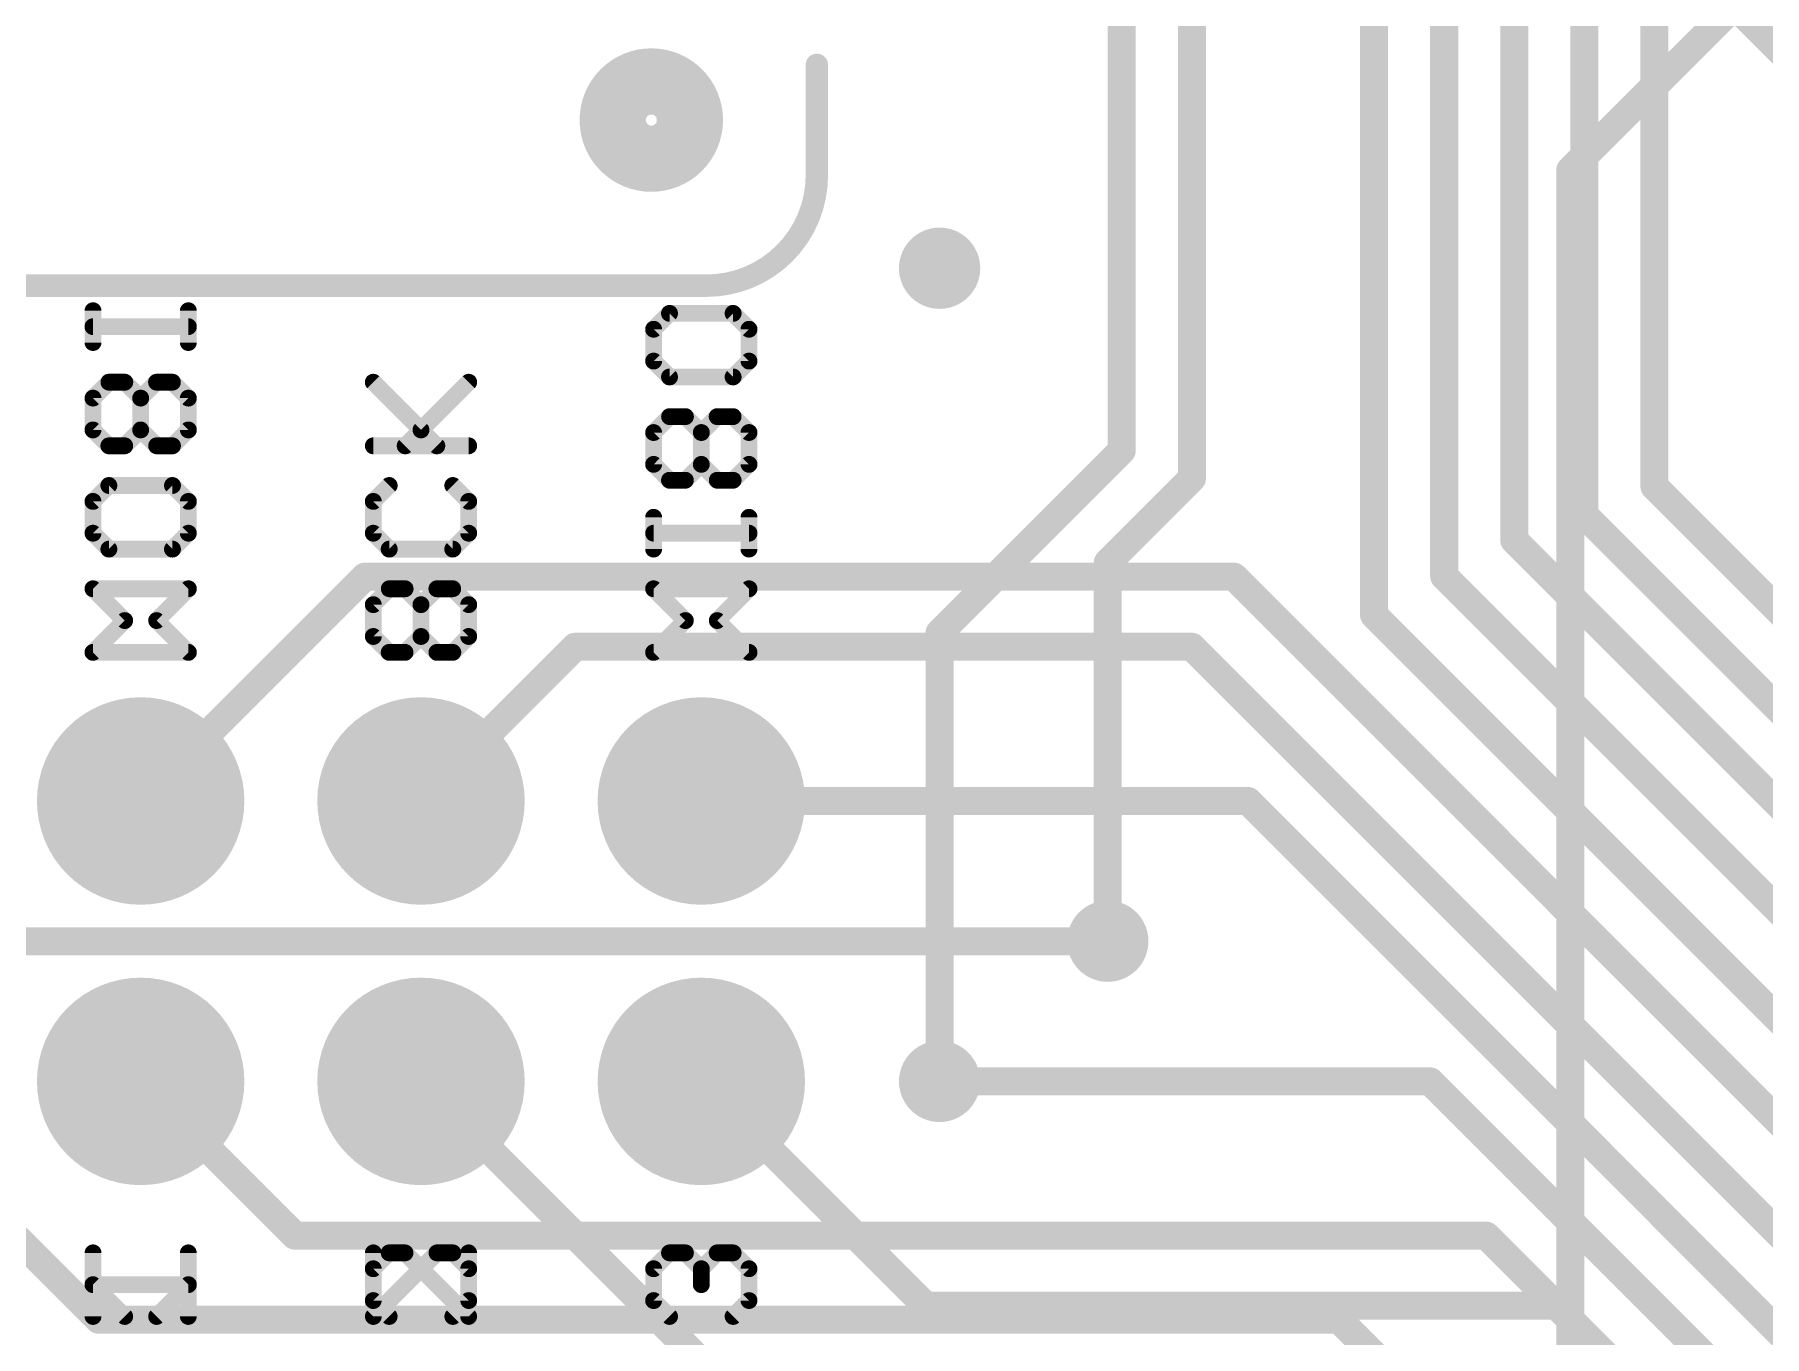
# Model space of a CAD drawing. Extents: x -12 to 110, y -16 to 66.
# Drawn here: x 18.6 to 34.27, y 4.04 to 15.83 of the extents above; entities that cross this region are included whole.
import ezdxf

# ---------------------------------------------------------------- set-up
doc = ezdxf.new("R2010")
doc.units = 0
for name, color, linetype in [('1', 12, 'CONTINUOUS'), ('16', 132, 'CONTINUOUS'), ('17', 110, 'CONTINUOUS'), ('18', 110, 'CONTINUOUS'), ('21', 41, 'CONTINUOUS'), ('22', 40, 'CONTINUOUS'), ('51', 53, 'CONTINUOUS')]:
    doc.layers.add(name, color=color, linetype=linetype)

# ---------------------------------------------------------------- blocks, each defined once
blk = doc.blocks.new('RECT')
blk.add_solid([(-0.5, -0.5), (0.5, -0.5), (-0.5, 0.5), (0.5, 0.5)])
blk = doc.blocks.new('ROUNDP')
at = {"const_width": 0.5}
blk.add_lwpolyline([(0, -0.25, 1), (0, 0.25, 1), (0, -0.25)], format="xyb", dxfattribs=at)
blk = doc.blocks.new('ROUNDV')
at = {"const_width": 0.5}
blk.add_lwpolyline([(0, -0.25, 1), (0, 0.25, 1), (0, -0.25)], format="xyb", dxfattribs=at)

msp = doc.modelspace()

# ---------------------------------------------------------------- linework, layer by layer
at = {"layer": '1', "const_width": 0.254}
for points in [[(33.274, 11.7399), (33.274, 34.2644)], [(32.639, 11.4809), (32.639, 29.5346)], [(32.004, 11.2523), (32.004, 24.1732)], [(31.369, 23.9396), (31.369, 10.9266)], [(30.734, 10.5749), (30.734, 23.495)], [(35.6176, 14.478), (33.909, 16.1866)], [(34.5999, 10.414), (33.274, 11.7399)], [(36.6269, 7.493), (32.639, 11.4809)], [(36.2713, 6.985), (32.004, 11.2523)], [(19.558, 8.89), (21.59, 10.922)], [(21.59, 10.922), (29.464, 10.922)], [(36.068, 4.318), (29.464, 10.922)], [(31.369, 10.9266), (36.5806, 5.715)], [(36.2289, 5.08), (30.734, 10.5749)], [(22.098, 8.89), (23.495, 10.287)], [(23.495, 10.287), (29.083, 10.287)], [(35.56, 3.81), (29.083, 10.287)], [(24.638, 8.89), (29.591, 8.89)], [(35.179, 3.302), (29.591, 8.89)], [(28.321, 7.62), (15.748, 7.62)], [(19.177, 4.191), (17.018, 6.35)], [(20.955, 4.953), (19.558, 6.35)], [(26.797, 6.35), (31.242, 6.35)], [(31.242, 6.35), (34.798, 2.794)], [(31.75, 4.953), (20.955, 4.953)], [(31.75, 4.953), (34.417, 2.286)], [(30.4182, 4.191), (19.177, 4.191)], [(33.3392, 1.27), (30.4182, 4.191)]]:
    msp.add_lwpolyline(points, dxfattribs=at)
at = {"layer": '1', "const_width": 0.127}
for points in [[(33.3189, 11.7848, 1), (33.2291, 11.695)], [(33.2105, 11.7399, 1), (33.3375, 11.7399)], [(32.6839, 11.5258, 1), (32.5941, 11.436)], [(32.5755, 11.4809, 1), (32.7025, 11.4809)], [(32.0489, 11.2972, 1), (31.9591, 11.2074)], [(31.9405, 11.2523, 1), (32.0675, 11.2523)], [(21.59, 10.9855, 1), (21.59, 10.8585)], [(21.6349, 10.8771, 1), (21.5451, 10.9669)], [(29.5089, 10.9669, 1), (29.4191, 10.8771)], [(29.464, 10.8585, 1), (29.464, 10.9855)], [(31.4139, 10.9715, 1), (31.3241, 10.8817)], [(31.3055, 10.9266, 1), (31.4325, 10.9266)], [(30.7789, 10.6198, 1), (30.6891, 10.53)], [(30.6705, 10.5749, 1), (30.7975, 10.5749)], [(23.495, 10.3505, 1), (23.495, 10.2235)], [(23.5399, 10.2421, 1), (23.4501, 10.3319)], [(29.1279, 10.3319, 1), (29.0381, 10.2421)], [(29.083, 10.2235, 1), (29.083, 10.3505)], [(19.5131, 8.9349, 1), (19.6029, 8.8451)], [(22.0531, 8.9349, 1), (22.1429, 8.8451)], [(24.638, 8.9535, 1), (24.638, 8.8265)], [(29.6359, 8.9349, 1), (29.5461, 8.8451)], [(29.591, 8.8265, 1), (29.591, 8.9535)], [(28.321, 7.5565, 1), (28.321, 7.6835)], [(19.6029, 6.3949, 1), (19.5131, 6.3051)], [(26.797, 6.4135, 1), (26.797, 6.2865)], [(31.2869, 6.3949, 1), (31.1971, 6.3051)], [(31.242, 6.2865, 1), (31.242, 6.4135)], [(20.955, 5.0165, 1), (20.955, 4.8895)], [(20.9101, 4.9081, 1), (20.9999, 4.9979)], [(31.7949, 4.9979, 1), (31.7051, 4.9081)], [(31.75, 4.8895, 1), (31.75, 5.0165)], [(19.177, 4.2545, 1), (19.177, 4.1275)], [(19.1321, 4.1461, 1), (19.2219, 4.2359)], [(30.4631, 4.2359, 1), (30.3733, 4.1461)], [(30.4182, 4.1275, 1), (30.4182, 4.2545)]]:
    msp.add_lwpolyline(points, format="xyb", dxfattribs=at)
at = {"layer": '16', "const_width": 0.254}
for points in [[(28.448, 12.065), (28.448, 19.545)], [(29.083, 19.5301), (29.083, 11.811)], [(34.798, 16.891), (32.512, 14.605)], [(32.512, 14.605), (32.512, 4.318)], [(26.797, 10.414), (28.448, 12.065)], [(29.083, 11.811), (28.321, 11.049)], [(28.321, 11.049), (28.321, 7.62)], [(26.797, 6.35), (26.797, 10.414)], [(25.146, 3.302), (22.098, 6.35)], [(24.638, 6.35), (26.67, 4.318)], [(26.67, 4.318), (32.512, 4.318)], [(32.512, 4.318), (32.512, 3.175)]]:
    msp.add_lwpolyline(points, dxfattribs=at)
at = {"layer": '16', "const_width": 0.127}
for points in [[(32.5755, 14.605, 1), (32.4485, 14.605)], [(32.4671, 14.6499, 1), (32.5569, 14.5601)], [(28.3845, 12.065, 1), (28.5115, 12.065)], [(28.4929, 12.0201, 1), (28.4031, 12.1099)], [(29.1279, 11.7661, 1), (29.0381, 11.8559)], [(29.0195, 11.811, 1), (29.1465, 11.811)], [(28.3845, 11.049, 1), (28.2575, 11.049)], [(28.2761, 11.0939, 1), (28.3659, 11.0041)], [(26.8605, 10.414, 1), (26.7335, 10.414)], [(26.7521, 10.4589, 1), (26.8419, 10.3691)], [(28.2575, 7.62, 1), (28.3845, 7.62)], [(22.1429, 6.3949, 1), (22.0531, 6.3051)], [(24.6829, 6.3949, 1), (24.5931, 6.3051)], [(26.7335, 6.35, 1), (26.8605, 6.35)], [(26.67, 4.3815, 1), (26.67, 4.2545)], [(26.6251, 4.2731, 1), (26.7149, 4.3629)], [(32.5755, 4.318, 1), (32.4485, 4.318)], [(32.512, 4.2545, 1), (32.512, 4.3815)], [(32.4485, 4.318, 1), (32.5755, 4.318)]]:
    msp.add_lwpolyline(points, format="xyb", dxfattribs=at)
at = {"layer": '21', "const_width": 0.1524}
for points in [[(19.1255, 13.0428), (19.1255, 13.3309)], [(19.9898, 13.0428), (19.9898, 13.3309)], [(24.3495, 13.3071), (24.2055, 13.1631)], [(24.9257, 13.3071), (24.3495, 13.3071)], [(25.0698, 13.1631), (24.9257, 13.3071)], [(19.9898, 13.1868), (19.1255, 13.1868)], [(24.2055, 13.1631), (24.2055, 12.875)], [(25.0698, 12.875), (25.0698, 13.1631)], [(24.2055, 12.875), (24.3495, 12.7309)], [(24.9257, 12.7309), (25.0698, 12.875)], [(19.2695, 12.6835), (19.1255, 12.5394)], [(19.5576, 12.5394), (19.7017, 12.6835)], [(19.7017, 12.6835), (19.8457, 12.6835)], [(19.8457, 12.6835), (19.9898, 12.5394)], [(22.2417, 12.1072), (21.6655, 12.6835)], [(22.0976, 12.2513), (22.5298, 12.6835)], [(24.3495, 12.7309), (24.9257, 12.7309)], [(19.1255, 12.5394), (19.1255, 12.2513)], [(19.5576, 12.2513), (19.5576, 12.5394)], [(19.9898, 12.5394), (19.9898, 12.2513)], [(24.3495, 12.3716), (24.2055, 12.2276)], [(24.6376, 12.2276), (24.7817, 12.3716)], [(24.7817, 12.3716), (24.9257, 12.3716)], [(24.9257, 12.3716), (25.0698, 12.2276)], [(19.1255, 12.2513), (19.2695, 12.1072)], [(19.4136, 12.1072), (19.5576, 12.2513)], [(19.9898, 12.2513), (19.8457, 12.1072)], [(24.2055, 12.2276), (24.2055, 11.9395)], [(24.6376, 11.9395), (24.6376, 12.2276)], [(25.0698, 12.2276), (25.0698, 11.9395)], [(19.2695, 12.1072), (19.4136, 12.1072)], [(21.6655, 12.1072), (22.5298, 12.1072)], [(24.2055, 11.9395), (24.3495, 11.7954)], [(24.4936, 11.7954), (24.6376, 11.9395)], [(25.0698, 11.9395), (24.9257, 11.7954)], [(19.2695, 11.7479), (19.1255, 11.6039)], [(19.8457, 11.7479), (19.2695, 11.7479)], [(19.9898, 11.6039), (19.8457, 11.7479)], [(21.8095, 11.7479), (21.6655, 11.6039)], [(22.5298, 11.6039), (22.3857, 11.7479)], [(24.3495, 11.7954), (24.4936, 11.7954)], [(19.1255, 11.6039), (19.1255, 11.3158)], [(19.9898, 11.3158), (19.9898, 11.6039)], [(21.6655, 11.6039), (21.6655, 11.3158)], [(22.5298, 11.3158), (22.5298, 11.6039)], [(24.2055, 11.1717), (24.2055, 11.4598)], [(25.0698, 11.1717), (25.0698, 11.4598)], [(19.1255, 11.3158), (19.2695, 11.1717)], [(19.8457, 11.1717), (19.9898, 11.3158)], [(21.6655, 11.3158), (21.8095, 11.1717)], [(22.3857, 11.1717), (22.5298, 11.3158)], [(25.0698, 11.3158), (24.2055, 11.3158)], [(19.2695, 11.1717), (19.8457, 11.1717)], [(21.8095, 11.1717), (22.3857, 11.1717)], [(19.4136, 10.5243), (19.1255, 10.8124)], [(19.1255, 10.8124), (19.9898, 10.8124)], [(21.8095, 10.8124), (21.6655, 10.6684)], [(22.0976, 10.6684), (22.2417, 10.8124)], [(22.2417, 10.8124), (22.3857, 10.8124)], [(22.3857, 10.8124), (22.5298, 10.6684)], [(24.4936, 10.5243), (24.2055, 10.8124)], [(24.2055, 10.8124), (25.0698, 10.8124)], [(21.6655, 10.6684), (21.6655, 10.3803)], [(22.0976, 10.3803), (22.0976, 10.6684)], [(22.5298, 10.6684), (22.5298, 10.3803)], [(19.1255, 10.2362), (19.4136, 10.5243)], [(24.2055, 10.2362), (24.4936, 10.5243)], [(21.6655, 10.3803), (21.8095, 10.2362)], [(21.9536, 10.2362), (22.0976, 10.3803)], [(22.5298, 10.3803), (22.3857, 10.2362)], [(19.9898, 10.2362), (19.1255, 10.2362)], [(21.8095, 10.2362), (21.9536, 10.2362)], [(25.0698, 10.2362), (24.2055, 10.2362)], [(19.9898, 4.2207), (19.9898, 4.7969)], [(21.8095, 4.7969), (21.6655, 4.6528)], [(21.9536, 4.7969), (21.8095, 4.7969)], [(22.5298, 4.2207), (21.9536, 4.7969)], [(22.5298, 4.7969), (22.5298, 4.2207)], [(24.2055, 4.6528), (24.3495, 4.7969)], [(24.3495, 4.7969), (24.4936, 4.7969)], [(24.4936, 4.7969), (24.6376, 4.6528)], [(24.6376, 4.6528), (24.7817, 4.7969)], [(24.7817, 4.7969), (24.9257, 4.7969)], [(24.9257, 4.7969), (25.0698, 4.6528)], [(21.6655, 4.6528), (21.6655, 4.3647)], [(24.2055, 4.3647), (24.2055, 4.6528)], [(24.6376, 4.6528), (24.6376, 4.5088)], [(25.0698, 4.6528), (25.0698, 4.3647)], [(19.4136, 4.2207), (19.1255, 4.5088)], [(19.1255, 4.5088), (19.9898, 4.5088)], [(21.6655, 4.3647), (21.8095, 4.2207)], [(24.3495, 4.2207), (24.2055, 4.3647)], [(25.0698, 4.3647), (24.9257, 4.2207)]]:
    msp.add_lwpolyline(points, dxfattribs=at)
at = {"layer": '21', "const_width": 0.0762}
for points in [[(19.1636, 13.3309, 1), (19.0874, 13.3309)], [(20.0279, 13.3309, 1), (19.9517, 13.3309)], [(24.3495, 13.3452, 1), (24.3495, 13.269)], [(24.3765, 13.2802, 1), (24.3226, 13.3341)], [(24.9527, 13.3341, 1), (24.8988, 13.2802)], [(24.9257, 13.269, 1), (24.9257, 13.3452)], [(19.1255, 13.2249, 1), (19.1255, 13.1487)], [(19.9898, 13.1487, 1), (19.9898, 13.2249)], [(24.1785, 13.19, 1), (24.2324, 13.1361)], [(24.2436, 13.1631, 1), (24.1674, 13.1631)], [(25.1079, 13.1631, 1), (25.0317, 13.1631)], [(25.0429, 13.1361, 1), (25.0967, 13.19)], [(19.0874, 13.0428, 1), (19.1636, 13.0428)], [(19.9517, 13.0428, 1), (20.0279, 13.0428)], [(24.2324, 12.9019, 1), (24.1785, 12.848)], [(24.1674, 12.875, 1), (24.2436, 12.875)], [(25.0317, 12.875, 1), (25.1079, 12.875)], [(25.0967, 12.848, 1), (25.0429, 12.9019)], [(19.2965, 12.6565, 1), (19.2426, 12.7104)], [(19.7017, 12.7216, 1), (19.7017, 12.6454)], [(19.7286, 12.6565, 1), (19.6747, 12.7104)], [(19.8727, 12.7104, 1), (19.8188, 12.6565)], [(19.8457, 12.6454, 1), (19.8457, 12.7216)], [(21.6924, 12.7104, 1), (21.6385, 12.6565)], [(22.5567, 12.6565, 1), (22.5029, 12.7104)], [(24.3495, 12.769, 1), (24.3495, 12.6928)], [(24.3226, 12.704, 1), (24.3765, 12.7579)], [(24.8988, 12.7579, 1), (24.9527, 12.704)], [(24.9257, 12.6928, 1), (24.9257, 12.769)], [(19.1636, 12.5394, 1), (19.0874, 12.5394)], [(19.0985, 12.5663, 1), (19.1524, 12.5125)], [(19.5957, 12.5394, 1), (19.5195, 12.5394)], [(19.5307, 12.5663, 1), (19.5846, 12.5125)], [(20.0279, 12.5394, 1), (19.9517, 12.5394)], [(19.9629, 12.5125, 1), (20.0167, 12.5663)], [(24.3765, 12.3447, 1), (24.3226, 12.3986)], [(24.7817, 12.4097, 1), (24.7817, 12.3335)], [(24.8086, 12.3447, 1), (24.7547, 12.3986)], [(24.9527, 12.3986, 1), (24.8988, 12.3447)], [(24.9257, 12.3335, 1), (24.9257, 12.4097)], [(19.1524, 12.2782, 1), (19.0985, 12.2244)], [(19.0874, 12.2513, 1), (19.1636, 12.2513)], [(19.5195, 12.2513, 1), (19.5957, 12.2513)], [(19.5846, 12.2244, 1), (19.5307, 12.2782)], [(19.9517, 12.2513, 1), (20.0279, 12.2513)], [(20.0167, 12.2244, 1), (19.9629, 12.2782)], [(22.0707, 12.2782, 1), (22.1246, 12.2244)], [(24.1785, 12.2545, 1), (24.2324, 12.2006)], [(24.2436, 12.2276, 1), (24.1674, 12.2276)], [(24.6757, 12.2276, 1), (24.5995, 12.2276)], [(24.6107, 12.2545, 1), (24.6646, 12.2006)], [(25.1079, 12.2276, 1), (25.0317, 12.2276)], [(25.0429, 12.2006, 1), (25.0967, 12.2545)], [(19.2695, 12.1453, 1), (19.2695, 12.0691)], [(19.2426, 12.0803, 1), (19.2965, 12.1342)], [(19.3866, 12.1342, 1), (19.4405, 12.0803)], [(19.4136, 12.0691, 1), (19.4136, 12.1453)], [(19.8188, 12.1342, 1), (19.8727, 12.0803)], [(21.6655, 12.1453, 1), (21.6655, 12.0691)], [(22.2147, 12.0803, 1), (22.2686, 12.1342)], [(22.5298, 12.0691, 1), (22.5298, 12.1453)], [(24.2324, 11.9664, 1), (24.1785, 11.9125)], [(24.1674, 11.9395, 1), (24.2436, 11.9395)], [(24.5995, 11.9395, 1), (24.6757, 11.9395)], [(24.6646, 11.9125, 1), (24.6107, 11.9664)], [(25.0317, 11.9395, 1), (25.1079, 11.9395)], [(25.0967, 11.9125, 1), (25.0429, 11.9664)], [(19.2695, 11.786, 1), (19.2695, 11.7098)], [(19.2965, 11.721, 1), (19.2426, 11.7749)], [(19.8727, 11.7749, 1), (19.8188, 11.721)], [(19.8457, 11.7098, 1), (19.8457, 11.786)], [(21.8365, 11.721, 1), (21.7826, 11.7749)], [(22.4127, 11.7749, 1), (22.3588, 11.721)], [(24.3495, 11.8335, 1), (24.3495, 11.7573)], [(24.3226, 11.7685, 1), (24.3765, 11.8223)], [(24.4666, 11.8223, 1), (24.5205, 11.7685)], [(24.4936, 11.7573, 1), (24.4936, 11.8335)], [(24.8988, 11.8223, 1), (24.9527, 11.7685)], [(19.0985, 11.6308, 1), (19.1524, 11.5769)], [(19.1636, 11.6039, 1), (19.0874, 11.6039)], [(20.0279, 11.6039, 1), (19.9517, 11.6039)], [(19.9629, 11.5769, 1), (20.0167, 11.6308)], [(21.6385, 11.6308, 1), (21.6924, 11.5769)], [(21.7036, 11.6039, 1), (21.6274, 11.6039)], [(22.5679, 11.6039, 1), (22.4917, 11.6039)], [(22.5029, 11.5769, 1), (22.5567, 11.6308)], [(24.2436, 11.4598, 1), (24.1674, 11.4598)], [(25.1079, 11.4598, 1), (25.0317, 11.4598)], [(19.1524, 11.3427, 1), (19.0985, 11.2888)], [(19.0874, 11.3158, 1), (19.1636, 11.3158)], [(19.9517, 11.3158, 1), (20.0279, 11.3158)], [(20.0167, 11.2888, 1), (19.9629, 11.3427)], [(21.6924, 11.3427, 1), (21.6385, 11.2888)], [(21.6274, 11.3158, 1), (21.7036, 11.3158)], [(22.4917, 11.3158, 1), (22.5679, 11.3158)], [(22.5567, 11.2888, 1), (22.5029, 11.3427)], [(24.2055, 11.3539, 1), (24.2055, 11.2777)], [(25.0698, 11.2777, 1), (25.0698, 11.3539)], [(19.2695, 11.2098, 1), (19.2695, 11.1336)], [(19.2426, 11.1448, 1), (19.2965, 11.1987)], [(19.8188, 11.1987, 1), (19.8727, 11.1448)], [(19.8457, 11.1336, 1), (19.8457, 11.2098)], [(21.8095, 11.2098, 1), (21.8095, 11.1336)], [(21.7826, 11.1448, 1), (21.8365, 11.1987)], [(22.3588, 11.1987, 1), (22.4127, 11.1448)], [(22.3857, 11.1336, 1), (22.3857, 11.2098)], [(24.1674, 11.1717, 1), (24.2436, 11.1717)], [(25.0317, 11.1717, 1), (25.1079, 11.1717)], [(19.1524, 10.8394, 1), (19.0985, 10.7855)], [(19.1255, 10.8505, 1), (19.1255, 10.7743)], [(19.9898, 10.7743, 1), (19.9898, 10.8505)], [(21.8365, 10.7855, 1), (21.7826, 10.8394)], [(22.2417, 10.8505, 1), (22.2417, 10.7743)], [(22.2686, 10.7855, 1), (22.2147, 10.8394)], [(22.4127, 10.8394, 1), (22.3588, 10.7855)], [(22.3857, 10.7743, 1), (22.3857, 10.8505)], [(24.2324, 10.8394, 1), (24.1785, 10.7855)], [(24.2055, 10.8505, 1), (24.2055, 10.7743)], [(25.0698, 10.7743, 1), (25.0698, 10.8505)], [(21.6385, 10.6953, 1), (21.6924, 10.6414)], [(21.7036, 10.6684, 1), (21.6274, 10.6684)], [(22.1357, 10.6684, 1), (22.0595, 10.6684)], [(22.0707, 10.6953, 1), (22.1246, 10.6414)], [(22.5679, 10.6684, 1), (22.4917, 10.6684)], [(22.5029, 10.6414, 1), (22.5567, 10.6953)], [(19.4405, 10.4974, 1), (19.3866, 10.5513)], [(19.3866, 10.4974, 1), (19.4405, 10.5513)], [(24.5205, 10.4974, 1), (24.4666, 10.5513)], [(24.4666, 10.4974, 1), (24.5205, 10.5513)], [(21.6924, 10.4072, 1), (21.6385, 10.3533)], [(21.6274, 10.3803, 1), (21.7036, 10.3803)], [(22.0595, 10.3803, 1), (22.1357, 10.3803)], [(22.1246, 10.3533, 1), (22.0707, 10.4072)], [(22.4917, 10.3803, 1), (22.5679, 10.3803)], [(22.5567, 10.3533, 1), (22.5029, 10.4072)], [(19.1255, 10.2743, 1), (19.1255, 10.1981)], [(19.0985, 10.2631, 1), (19.1524, 10.2093)], [(19.9898, 10.1981, 1), (19.9898, 10.2743)], [(21.8095, 10.2743, 1), (21.8095, 10.1981)], [(21.7826, 10.2093, 1), (21.8365, 10.2631)], [(21.9266, 10.2631, 1), (21.9805, 10.2093)], [(21.9536, 10.1981, 1), (21.9536, 10.2743)], [(22.3588, 10.2631, 1), (22.4127, 10.2093)], [(24.2055, 10.2743, 1), (24.2055, 10.1981)], [(24.1785, 10.2631, 1), (24.2324, 10.2093)], [(25.0698, 10.1981, 1), (25.0698, 10.2743)], [(20.0279, 4.7969, 1), (19.9517, 4.7969)], [(21.8095, 4.835, 1), (21.8095, 4.7588)], [(21.8365, 4.77, 1), (21.7826, 4.8238)], [(21.9805, 4.8238, 1), (21.9266, 4.77)], [(21.9536, 4.7588, 1), (21.9536, 4.835)], [(22.5679, 4.7969, 1), (22.4917, 4.7969)], [(24.3495, 4.835, 1), (24.3495, 4.7588)], [(24.3765, 4.77, 1), (24.3226, 4.8238)], [(24.5205, 4.8238, 1), (24.4666, 4.77)], [(24.4936, 4.7588, 1), (24.4936, 4.835)], [(24.7817, 4.835, 1), (24.7817, 4.7588)], [(24.8086, 4.77, 1), (24.7547, 4.8238)], [(24.9527, 4.8238, 1), (24.8988, 4.77)], [(24.9257, 4.7588, 1), (24.9257, 4.835)], [(21.6385, 4.6798, 1), (21.6924, 4.6259)], [(21.7036, 4.6528, 1), (21.6274, 4.6528)], [(24.1785, 4.6798, 1), (24.2324, 4.6259)], [(24.2436, 4.6528, 1), (24.1674, 4.6528)], [(24.6757, 4.6528, 1), (24.5995, 4.6528)], [(24.6107, 4.6798, 1), (24.6646, 4.6259)], [(24.6107, 4.6259, 1), (24.6646, 4.6798)], [(25.1079, 4.6528, 1), (25.0317, 4.6528)], [(25.0429, 4.6259, 1), (25.0967, 4.6798)], [(19.1524, 4.5357, 1), (19.0985, 4.4819)], [(19.1255, 4.5469, 1), (19.1255, 4.4707)], [(19.9898, 4.4707, 1), (19.9898, 4.5469)], [(24.5995, 4.5088, 1), (24.6757, 4.5088)], [(21.6924, 4.3917, 1), (21.6385, 4.3378)], [(21.6274, 4.3647, 1), (21.7036, 4.3647)], [(24.2324, 4.3917, 1), (24.1785, 4.3378)], [(24.1674, 4.3647, 1), (24.2436, 4.3647)], [(25.0317, 4.3647, 1), (25.1079, 4.3647)], [(25.0967, 4.3378, 1), (25.0429, 4.3917)], [(19.3866, 4.1937, 1), (19.4405, 4.2476)], [(19.9517, 4.2207, 1), (20.0279, 4.2207)], [(21.7826, 4.1937, 1), (21.8365, 4.2476)], [(22.4917, 4.2207, 1), (22.5679, 4.2207)], [(22.5029, 4.1937, 1), (22.5567, 4.2476)], [(24.3226, 4.1937, 1), (24.3765, 4.2476)], [(24.8988, 4.2476, 1), (24.9527, 4.1937)]]:
    msp.add_lwpolyline(points, format="xyb", dxfattribs=at)
at = {"layer": '22'}
for points, const_width in [([(24.185, 14.758, 1), (24.185, 15.358, 1), (24.185, 14.758)], 0.7), ([(25.7358, 15.558, 1), (25.6342, 15.558)], 0.1016), ([(24.685, 13.558, 0.4142), (25.685, 14.558)], 0.2032), ([(25.7358, 14.558, 1), (25.6342, 14.558)], 0.1016), ([(25.6342, 14.558, 1), (25.7358, 14.558)], 0.1016), ([(24.685, 13.6088, 1), (24.685, 13.5072)], 0.1016), ([(24.685, 13.5072, 1), (24.685, 13.6088)], 0.1016), ([(19.1643, 13.3309, 1), (19.0881, 13.3309)], 0.0762), ([(20.0286, 13.3309, 1), (19.9524, 13.3309)], 0.0762), ([(24.3503, 13.3452, 1), (24.3503, 13.269)], 0.0762), ([(24.3772, 13.2802, 1), (24.3233, 13.3341)], 0.0762), ([(24.9534, 13.3341, 1), (24.8995, 13.2802)], 0.0762), ([(24.9265, 13.269, 1), (24.9265, 13.3452)], 0.0762), ([(19.1262, 13.2249, 1), (19.1262, 13.1487)], 0.0762), ([(19.9905, 13.1487, 1), (19.9905, 13.2249)], 0.0762), ([(24.2443, 13.1631, 1), (24.1681, 13.1631)], 0.0762), ([(24.1793, 13.19, 1), (24.2331, 13.1361)], 0.0762), ([(25.1086, 13.1631, 1), (25.0324, 13.1631)], 0.0762), ([(25.0436, 13.1361, 1), (25.0975, 13.19)], 0.0762), ([(19.0881, 13.0428, 1), (19.1643, 13.0428)], 0.0762), ([(19.9524, 13.0428, 1), (20.0286, 13.0428)], 0.0762), ([(24.2331, 12.9019, 1), (24.1793, 12.848)], 0.0762), ([(24.1681, 12.875, 1), (24.2443, 12.875)], 0.0762), ([(25.0324, 12.875, 1), (25.1086, 12.875)], 0.0762), ([(25.0975, 12.848, 1), (25.0436, 12.9019)], 0.0762), ([(19.2703, 12.7216, 1), (19.2703, 12.6454)], 0.0762), ([(19.2972, 12.6565, 1), (19.2433, 12.7104)], 0.0762), ([(19.4413, 12.7104, 1), (19.3874, 12.6565)], 0.0762), ([(19.4143, 12.6454, 1), (19.4143, 12.7216)], 0.0762), ([(19.8734, 12.7104, 1), (19.8195, 12.6565)], 0.0762), ([(21.6931, 12.7104, 1), (21.6393, 12.6565)], 0.0762), ([(22.5575, 12.6565, 1), (22.5036, 12.7104)], 0.0762), ([(24.3503, 12.769, 1), (24.3503, 12.6928)], 0.0762), ([(24.3233, 12.704, 1), (24.3772, 12.7579)], 0.0762), ([(24.8995, 12.7579, 1), (24.9534, 12.704)], 0.0762), ([(24.9265, 12.6928, 1), (24.9265, 12.769)], 0.0762), ([(19.1643, 12.5394, 1), (19.0881, 12.5394)], 0.0762), ([(19.0993, 12.5663, 1), (19.1531, 12.5125)], 0.0762), ([(19.5965, 12.5394, 1), (19.5203, 12.5394)], 0.0762), ([(19.5314, 12.5125, 1), (19.5853, 12.5663)], 0.0762), ([(20.0286, 12.5394, 1), (19.9524, 12.5394)], 0.0762), ([(19.9636, 12.5125, 1), (20.0175, 12.5663)], 0.0762), ([(24.3503, 12.4097, 1), (24.3503, 12.3335)], 0.0762), ([(24.3772, 12.3447, 1), (24.3233, 12.3986)], 0.0762), ([(24.5213, 12.3986, 1), (24.4674, 12.3447)], 0.0762), ([(24.4943, 12.3335, 1), (24.4943, 12.4097)], 0.0762), ([(24.9534, 12.3986, 1), (24.8995, 12.3447)], 0.0762), ([(19.0881, 12.2513, 1), (19.1643, 12.2513)], 0.0762), ([(19.1531, 12.2782, 1), (19.0993, 12.2244)], 0.0762), ([(19.5853, 12.2782, 1), (19.5314, 12.2244)], 0.0762), ([(19.5203, 12.2513, 1), (19.5965, 12.2513)], 0.0762), ([(19.9524, 12.2513, 1), (20.0286, 12.2513)], 0.0762), ([(20.0175, 12.2244, 1), (19.9636, 12.2782)], 0.0762), ([(22.0714, 12.2244, 1), (22.1253, 12.2782)], 0.0762), ([(24.2443, 12.2276, 1), (24.1681, 12.2276)], 0.0762), ([(24.1793, 12.2545, 1), (24.2331, 12.2006)], 0.0762), ([(24.6765, 12.2276, 1), (24.6003, 12.2276)], 0.0762), ([(24.6114, 12.2006, 1), (24.6653, 12.2545)], 0.0762), ([(25.1086, 12.2276, 1), (25.0324, 12.2276)], 0.0762), ([(25.0436, 12.2006, 1), (25.0975, 12.2545)], 0.0762), ([(19.2433, 12.0803, 1), (19.2972, 12.1342)], 0.0762), ([(19.7024, 12.1453, 1), (19.7024, 12.0691)], 0.0762), ([(19.6755, 12.0803, 1), (19.7294, 12.1342)], 0.0762), ([(19.8195, 12.1342, 1), (19.8734, 12.0803)], 0.0762), ([(19.8465, 12.0691, 1), (19.8465, 12.1453)], 0.0762), ([(21.6662, 12.1453, 1), (21.6662, 12.0691)], 0.0762), ([(21.9274, 12.1342, 1), (21.9813, 12.0803)], 0.0762), ([(22.5305, 12.0691, 1), (22.5305, 12.1453)], 0.0762), ([(24.2331, 11.9664, 1), (24.1793, 11.9125)], 0.0762), ([(24.1681, 11.9395, 1), (24.2443, 11.9395)], 0.0762), ([(24.6653, 11.9664, 1), (24.6114, 11.9125)], 0.0762), ([(24.6003, 11.9395, 1), (24.6765, 11.9395)], 0.0762), ([(25.0324, 11.9395, 1), (25.1086, 11.9395)], 0.0762), ([(25.0975, 11.9125, 1), (25.0436, 11.9664)], 0.0762), ([(19.2703, 11.786, 1), (19.2703, 11.7098)], 0.0762), ([(19.2972, 11.721, 1), (19.2433, 11.7749)], 0.0762), ([(19.8734, 11.7749, 1), (19.8195, 11.721)], 0.0762), ([(19.8465, 11.7098, 1), (19.8465, 11.786)], 0.0762), ([(21.8372, 11.721, 1), (21.7833, 11.7749)], 0.0762), ([(22.4134, 11.7749, 1), (22.3595, 11.721)], 0.0762), ([(24.3233, 11.7685, 1), (24.3772, 11.8223)], 0.0762), ([(24.7824, 11.8335, 1), (24.7824, 11.7573)], 0.0762), ([(24.7555, 11.7685, 1), (24.8094, 11.8223)], 0.0762), ([(24.8995, 11.8223, 1), (24.9534, 11.7685)], 0.0762), ([(24.9265, 11.7573, 1), (24.9265, 11.8335)], 0.0762), ([(19.1643, 11.6039, 1), (19.0881, 11.6039)], 0.0762), ([(19.0993, 11.6308, 1), (19.1531, 11.5769)], 0.0762), ([(20.0286, 11.6039, 1), (19.9524, 11.6039)], 0.0762), ([(19.9636, 11.5769, 1), (20.0175, 11.6308)], 0.0762), ([(21.7043, 11.6039, 1), (21.6281, 11.6039)], 0.0762), ([(21.6393, 11.6308, 1), (21.6931, 11.5769)], 0.0762), ([(22.5686, 11.6039, 1), (22.4924, 11.6039)], 0.0762), ([(22.5036, 11.5769, 1), (22.5575, 11.6308)], 0.0762), ([(24.2443, 11.4598, 1), (24.1681, 11.4598)], 0.0762), ([(25.1086, 11.4598, 1), (25.0324, 11.4598)], 0.0762), ([(19.1531, 11.3427, 1), (19.0993, 11.2888)], 0.0762), ([(19.0881, 11.3158, 1), (19.1643, 11.3158)], 0.0762), ([(19.9524, 11.3158, 1), (20.0286, 11.3158)], 0.0762), ([(20.0175, 11.2888, 1), (19.9636, 11.3427)], 0.0762), ([(21.6931, 11.3427, 1), (21.6393, 11.2888)], 0.0762), ([(21.6281, 11.3158, 1), (21.7043, 11.3158)], 0.0762), ([(22.4924, 11.3158, 1), (22.5686, 11.3158)], 0.0762), ([(22.5575, 11.2888, 1), (22.5036, 11.3427)], 0.0762), ([(24.2062, 11.3539, 1), (24.2062, 11.2777)], 0.0762), ([(25.0705, 11.2777, 1), (25.0705, 11.3539)], 0.0762), ([(19.2703, 11.2098, 1), (19.2703, 11.1336)], 0.0762), ([(19.2433, 11.1448, 1), (19.2972, 11.1987)], 0.0762), ([(19.8195, 11.1987, 1), (19.8734, 11.1448)], 0.0762), ([(19.8465, 11.1336, 1), (19.8465, 11.2098)], 0.0762), ([(21.8103, 11.2098, 1), (21.8103, 11.1336)], 0.0762), ([(21.7833, 11.1448, 1), (21.8372, 11.1987)], 0.0762), ([(22.3595, 11.1987, 1), (22.4134, 11.1448)], 0.0762), ([(22.3865, 11.1336, 1), (22.3865, 11.2098)], 0.0762), ([(24.1681, 11.1717, 1), (24.2443, 11.1717)], 0.0762), ([(25.0324, 11.1717, 1), (25.1086, 11.1717)], 0.0762), ([(19.1262, 10.8505, 1), (19.1262, 10.7743)], 0.0762), ([(20.0175, 10.7855, 1), (19.9636, 10.8394)], 0.0762), ([(19.9905, 10.7743, 1), (19.9905, 10.8505)], 0.0762), ([(21.8103, 10.8505, 1), (21.8103, 10.7743)], 0.0762), ([(21.8372, 10.7855, 1), (21.7833, 10.8394)], 0.0762), ([(21.9813, 10.8394, 1), (21.9274, 10.7855)], 0.0762), ([(21.9543, 10.7743, 1), (21.9543, 10.8505)], 0.0762), ([(22.4134, 10.8394, 1), (22.3595, 10.7855)], 0.0762), ([(24.2062, 10.8505, 1), (24.2062, 10.7743)], 0.0762), ([(25.0975, 10.7855, 1), (25.0436, 10.8394)], 0.0762), ([(25.0705, 10.7743, 1), (25.0705, 10.8505)], 0.0762), ([(21.7043, 10.6684, 1), (21.6281, 10.6684)], 0.0762), ([(21.6393, 10.6953, 1), (21.6931, 10.6414)], 0.0762), ([(22.1365, 10.6684, 1), (22.0603, 10.6684)], 0.0762), ([(22.0714, 10.6414, 1), (22.1253, 10.6953)], 0.0762), ([(22.5686, 10.6684, 1), (22.4924, 10.6684)], 0.0762), ([(22.5036, 10.6414, 1), (22.5575, 10.6953)], 0.0762), ([(19.7294, 10.5513, 1), (19.6755, 10.4974)], 0.0762), ([(19.6755, 10.5513, 1), (19.7294, 10.4974)], 0.0762), ([(24.8094, 10.5513, 1), (24.7555, 10.4974)], 0.0762), ([(24.7555, 10.5513, 1), (24.8094, 10.4974)], 0.0762), ([(21.6931, 10.4072, 1), (21.6393, 10.3533)], 0.0762), ([(21.6281, 10.3803, 1), (21.7043, 10.3803)], 0.0762), ([(22.1253, 10.4072, 1), (22.0714, 10.3533)], 0.0762), ([(22.0603, 10.3803, 1), (22.1365, 10.3803)], 0.0762), ([(22.4924, 10.3803, 1), (22.5686, 10.3803)], 0.0762), ([(22.5575, 10.3533, 1), (22.5036, 10.4072)], 0.0762), ([(19.1262, 10.2743, 1), (19.1262, 10.1981)], 0.0762), ([(19.9636, 10.2093, 1), (20.0175, 10.2631)], 0.0762), ([(19.9905, 10.1981, 1), (19.9905, 10.2743)], 0.0762), ([(21.7833, 10.2093, 1), (21.8372, 10.2631)], 0.0762), ([(22.2424, 10.2743, 1), (22.2424, 10.1981)], 0.0762), ([(22.2155, 10.2093, 1), (22.2694, 10.2631)], 0.0762), ([(22.3595, 10.2631, 1), (22.4134, 10.2093)], 0.0762), ([(22.3865, 10.1981, 1), (22.3865, 10.2743)], 0.0762), ([(24.2062, 10.2743, 1), (24.2062, 10.1981)], 0.0762), ([(25.0436, 10.2093, 1), (25.0975, 10.2631)], 0.0762), ([(25.0705, 10.1981, 1), (25.0705, 10.2743)], 0.0762), ([(19.1643, 4.7969, 1), (19.0881, 4.7969)], 0.0762), ([(21.7043, 4.7969, 1), (21.6281, 4.7969)], 0.0762), ([(22.2424, 4.835, 1), (22.2424, 4.7588)], 0.0762), ([(22.2694, 4.77, 1), (22.2155, 4.8238)], 0.0762), ([(22.4134, 4.8238, 1), (22.3595, 4.77)], 0.0762), ([(22.3865, 4.7588, 1), (22.3865, 4.835)], 0.0762), ([(24.3503, 4.835, 1), (24.3503, 4.7588)], 0.0762), ([(24.3772, 4.77, 1), (24.3233, 4.8238)], 0.0762), ([(24.5213, 4.8238, 1), (24.4674, 4.77)], 0.0762), ([(24.4943, 4.7588, 1), (24.4943, 4.835)], 0.0762), ([(24.7824, 4.835, 1), (24.7824, 4.7588)], 0.0762), ([(24.8094, 4.77, 1), (24.7555, 4.8238)], 0.0762), ([(24.9534, 4.8238, 1), (24.8995, 4.77)], 0.0762), ([(24.9265, 4.7588, 1), (24.9265, 4.835)], 0.0762), ([(22.5686, 4.6528, 1), (22.4924, 4.6528)], 0.0762), ([(22.5036, 4.6259, 1), (22.5575, 4.6798)], 0.0762), ([(24.2443, 4.6528, 1), (24.1681, 4.6528)], 0.0762), ([(24.1793, 4.6798, 1), (24.2331, 4.6259)], 0.0762), ([(24.6114, 4.6798, 1), (24.6653, 4.6259)], 0.0762), ([(24.6765, 4.6528, 1), (24.6003, 4.6528)], 0.0762), ([(24.6114, 4.6259, 1), (24.6653, 4.6798)], 0.0762), ([(25.1086, 4.6528, 1), (25.0324, 4.6528)], 0.0762), ([(25.0436, 4.6259, 1), (25.0975, 4.6798)], 0.0762), ([(19.1262, 4.5469, 1), (19.1262, 4.4707)], 0.0762), ([(20.0175, 4.4819, 1), (19.9636, 4.5357)], 0.0762), ([(19.9905, 4.4707, 1), (19.9905, 4.5469)], 0.0762), ([(24.6003, 4.5088, 1), (24.6765, 4.5088)], 0.0762), ([(22.4924, 4.3647, 1), (22.5686, 4.3647)], 0.0762), ([(22.5575, 4.3378, 1), (22.5036, 4.3917)], 0.0762), ([(24.2331, 4.3917, 1), (24.1793, 4.3378)], 0.0762), ([(24.1681, 4.3647, 1), (24.2443, 4.3647)], 0.0762), ([(25.0324, 4.3647, 1), (25.1086, 4.3647)], 0.0762), ([(25.0975, 4.3378, 1), (25.0436, 4.3917)], 0.0762), ([(19.0881, 4.2207, 1), (19.1643, 4.2207)], 0.0762), ([(19.6755, 4.2476, 1), (19.7294, 4.1937)], 0.0762), ([(21.6393, 4.2476, 1), (21.6931, 4.1937)], 0.0762), ([(21.6281, 4.2207, 1), (21.7043, 4.2207)], 0.0762), ([(22.3595, 4.2476, 1), (22.4134, 4.1937)], 0.0762), ([(24.3233, 4.1937, 1), (24.3772, 4.2476)], 0.0762), ([(24.8995, 4.2476, 1), (24.9534, 4.1937)], 0.0762)]:
    msp.add_lwpolyline(points, format="xyb", dxfattribs=dict(at, const_width=const_width))
for points, const_width in [([(25.685, 14.558), (25.685, 15.558)], 0.2032), ([(14.685, 13.558), (24.685, 13.558)], 0.2032), ([(19.1262, 13.0428), (19.1262, 13.3309)], 0.1524), ([(19.9905, 13.0428), (19.9905, 13.3309)], 0.1524), ([(24.2062, 13.1631), (24.3503, 13.3071)], 0.1524), ([(24.3503, 13.3071), (24.9265, 13.3071)], 0.1524), ([(24.9265, 13.3071), (25.0705, 13.1631)], 0.1524), ([(19.1262, 13.1868), (19.9905, 13.1868)], 0.1524), ([(24.2062, 12.875), (24.2062, 13.1631)], 0.1524), ([(25.0705, 13.1631), (25.0705, 12.875)], 0.1524), ([(24.3503, 12.7309), (24.2062, 12.875)], 0.1524), ([(25.0705, 12.875), (24.9265, 12.7309)], 0.1524), ([(19.2703, 12.6835), (19.1262, 12.5394)], 0.1524), ([(19.4143, 12.6835), (19.2703, 12.6835)], 0.1524), ([(19.5584, 12.5394), (19.4143, 12.6835)], 0.1524), ([(19.8465, 12.6835), (19.9905, 12.5394)], 0.1524), ([(22.0984, 12.2513), (21.6662, 12.6835)], 0.1524), ([(21.9543, 12.1072), (22.5305, 12.6835)], 0.1524), ([(24.9265, 12.7309), (24.3503, 12.7309)], 0.1524), ([(19.1262, 12.5394), (19.1262, 12.2513)], 0.1524), ([(19.5584, 12.2513), (19.5584, 12.5394)], 0.1524), ([(19.9905, 12.5394), (19.9905, 12.2513)], 0.1524), ([(24.3503, 12.3716), (24.2062, 12.2276)], 0.1524), ([(24.4943, 12.3716), (24.3503, 12.3716)], 0.1524), ([(24.6384, 12.2276), (24.4943, 12.3716)], 0.1524), ([(24.9265, 12.3716), (25.0705, 12.2276)], 0.1524), ([(19.1262, 12.2513), (19.2703, 12.1072)], 0.1524), ([(19.7024, 12.1072), (19.5584, 12.2513)], 0.1524), ([(19.9905, 12.2513), (19.8465, 12.1072)], 0.1524), ([(24.2062, 12.2276), (24.2062, 11.9395)], 0.1524), ([(24.6384, 11.9395), (24.6384, 12.2276)], 0.1524), ([(25.0705, 12.2276), (25.0705, 11.9395)], 0.1524), ([(19.8465, 12.1072), (19.7024, 12.1072)], 0.1524), ([(22.5305, 12.1072), (21.6662, 12.1072)], 0.1524), ([(24.2062, 11.9395), (24.3503, 11.7954)], 0.1524), ([(24.7824, 11.7954), (24.6384, 11.9395)], 0.1524), ([(25.0705, 11.9395), (24.9265, 11.7954)], 0.1524), ([(19.1262, 11.6039), (19.2703, 11.7479)], 0.1524), ([(19.2703, 11.7479), (19.8465, 11.7479)], 0.1524), ([(19.8465, 11.7479), (19.9905, 11.6039)], 0.1524), ([(21.6662, 11.6039), (21.8103, 11.7479)], 0.1524), ([(22.3865, 11.7479), (22.5305, 11.6039)], 0.1524), ([(24.9265, 11.7954), (24.7824, 11.7954)], 0.1524), ([(19.1262, 11.3158), (19.1262, 11.6039)], 0.1524), ([(19.9905, 11.6039), (19.9905, 11.3158)], 0.1524), ([(21.6662, 11.3158), (21.6662, 11.6039)], 0.1524), ([(22.5305, 11.6039), (22.5305, 11.3158)], 0.1524), ([(24.2062, 11.1717), (24.2062, 11.4598)], 0.1524), ([(25.0705, 11.1717), (25.0705, 11.4598)], 0.1524), ([(19.2703, 11.1717), (19.1262, 11.3158)], 0.1524), ([(19.9905, 11.3158), (19.8465, 11.1717)], 0.1524), ([(21.8103, 11.1717), (21.6662, 11.3158)], 0.1524), ([(22.5305, 11.3158), (22.3865, 11.1717)], 0.1524), ([(24.2062, 11.3158), (25.0705, 11.3158)], 0.1524), ([(19.8465, 11.1717), (19.2703, 11.1717)], 0.1524), ([(22.3865, 11.1717), (21.8103, 11.1717)], 0.1524), ([(19.9905, 10.8124), (19.1262, 10.8124)], 0.1524), ([(19.7024, 10.5243), (19.9905, 10.8124)], 0.1524), ([(21.8103, 10.8124), (21.6662, 10.6684)], 0.1524), ([(21.9543, 10.8124), (21.8103, 10.8124)], 0.1524), ([(22.0984, 10.6684), (21.9543, 10.8124)], 0.1524), ([(22.3865, 10.8124), (22.5305, 10.6684)], 0.1524), ([(25.0705, 10.8124), (24.2062, 10.8124)], 0.1524), ([(24.7824, 10.5243), (25.0705, 10.8124)], 0.1524), ([(21.6662, 10.6684), (21.6662, 10.3803)], 0.1524), ([(22.0984, 10.3803), (22.0984, 10.6684)], 0.1524), ([(22.5305, 10.6684), (22.5305, 10.3803)], 0.1524), ([(19.9905, 10.2362), (19.7024, 10.5243)], 0.1524), ([(25.0705, 10.2362), (24.7824, 10.5243)], 0.1524), ([(21.6662, 10.3803), (21.8103, 10.2362)], 0.1524), ([(22.2424, 10.2362), (22.0984, 10.3803)], 0.1524), ([(22.5305, 10.3803), (22.3865, 10.2362)], 0.1524), ([(19.1262, 10.2362), (19.9905, 10.2362)], 0.1524), ([(22.3865, 10.2362), (22.2424, 10.2362)], 0.1524), ([(24.2062, 10.2362), (25.0705, 10.2362)], 0.1524), ([(19.1262, 4.2207), (19.1262, 4.7969)], 0.1524), ([(21.6662, 4.7969), (21.6662, 4.2207)], 0.1524), ([(21.6662, 4.2207), (22.2424, 4.7969)], 0.1524), ([(22.2424, 4.7969), (22.3865, 4.7969)], 0.1524), ([(22.3865, 4.7969), (22.5305, 4.6528)], 0.1524), ([(24.3503, 4.7969), (24.2062, 4.6528)], 0.1524), ([(24.4943, 4.7969), (24.3503, 4.7969)], 0.1524), ([(24.6384, 4.6528), (24.4943, 4.7969)], 0.1524), ([(24.7824, 4.7969), (24.6384, 4.6528)], 0.1524), ([(24.9265, 4.7969), (24.7824, 4.7969)], 0.1524), ([(25.0705, 4.6528), (24.9265, 4.7969)], 0.1524), ([(22.5305, 4.6528), (22.5305, 4.3647)], 0.1524), ([(24.2062, 4.6528), (24.2062, 4.3647)], 0.1524), ([(24.6384, 4.6528), (24.6384, 4.5088)], 0.1524), ([(25.0705, 4.3647), (25.0705, 4.6528)], 0.1524), ([(19.9905, 4.5088), (19.1262, 4.5088)], 0.1524), ([(19.7024, 4.2207), (19.9905, 4.5088)], 0.1524), ([(22.5305, 4.3647), (22.3865, 4.2207)], 0.1524), ([(24.2062, 4.3647), (24.3503, 4.2207)], 0.1524), ([(24.9265, 4.2207), (25.0705, 4.3647)], 0.1524)]:
    msp.add_lwpolyline(points, dxfattribs=dict(at, const_width=const_width))

# ---------------------------------------------------------------- block references
at = {"layer": '17', "xscale": 1.8796, "yscale": 1.8796, "rotation": 90}
for p in [(19.558, 8.89), (19.558, 8.89), (22.098, 8.89), (22.098, 8.89), (24.638, 8.89), (24.638, 8.89), (19.558, 6.35), (19.558, 6.35), (22.098, 6.35), (22.098, 6.35), (24.638, 6.35), (24.638, 6.35)]:
    msp.add_blockref('ROUNDP', p, dxfattribs=at)
at = {"layer": '18', "xscale": 0.7366, "yscale": 0.7366}
for p in [(26.797, 13.716), (26.797, 13.716), (28.321, 7.62), (28.321, 7.62), (26.797, 6.35), (26.797, 6.35)]:
    msp.add_blockref('ROUNDV', p, dxfattribs=at)
at = {"layer": '51', "xscale": 0.508, "yscale": 0.508}
for p in [(19.558, 8.89), (22.098, 8.89), (24.638, 8.89), (19.558, 6.35), (22.098, 6.35), (24.638, 6.35)]:
    msp.add_blockref('RECT', p, dxfattribs=at)

doc.saveas('drawing.dxf')
